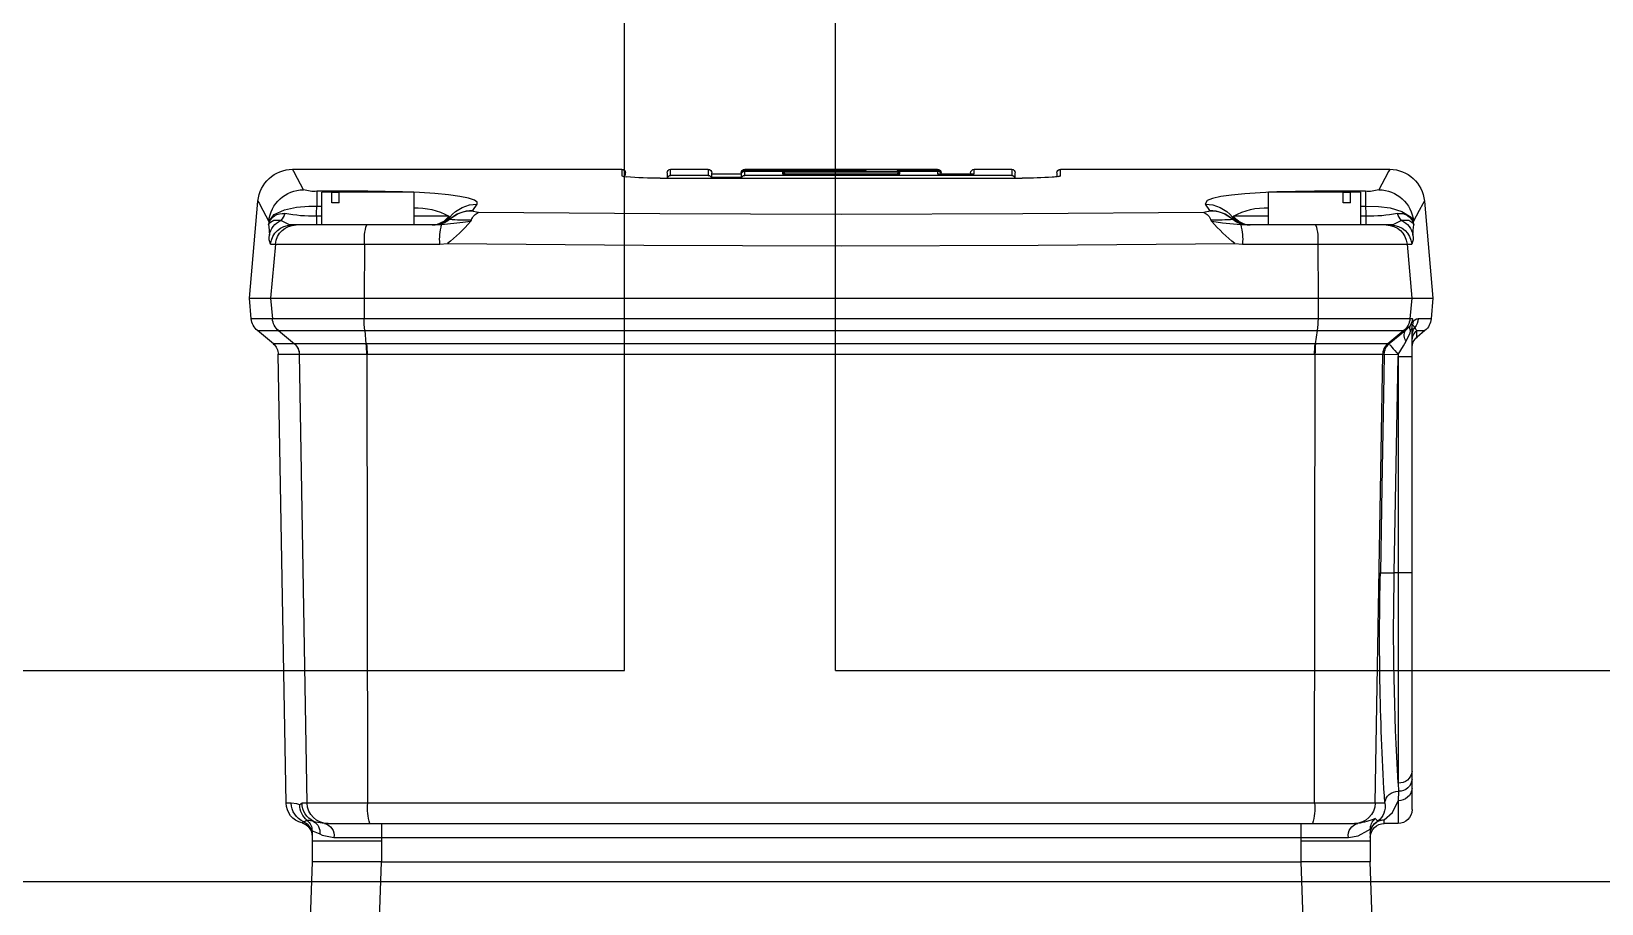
# Model space of a CAD drawing. Header units: millimetres. Extents: x 6561.5 to 6624.8, y 613.4 to 641.4.
# Drawn here: x 6612.2412 to 6612.4198, y 625.3985 to 625.4977 of the extents above; entities that cross this region are included whole.
import ezdxf

# ---------------------------------------------------------------- set-up
doc = ezdxf.new("R2010")
doc.units = ezdxf.units.MM
doc.layers.add('01-HATCH', color=8, linetype='Continuous')

# ---------------------------------------------------------------- blocks, each defined once
blk = doc.blocks.new('A$Cbc02c842')
at = {"ltscale": 5}
for p, q in [((0.1900000290618209, 0.3954375860155892), (0.1525565489366727, 0.3954375860155892)), ((0.1900000290618209, 0.3946826387478382), (0.1900000290618209, 0.3954375860155892)), ((0.1903958623954622, 0.3950417526822889), (0.1903958623954622, 0.3945997607009417)), ((0.1951458623955205, 0.3944384717044045), (0.1951458623955205, 0.3950417526822889)), ((0.1998166957284866, 0.3954375860155892), (0.1955416957291618, 0.3954375860155892)), ((0.1955416957291618, 0.3954375860155892), (0.1955416957291618, 0.3947434523113884)), ((0.1955416957291618, 0.3947434523113884), (0.2259021123957154, 0.3947434523113884)), ((0.1998166957284866, 0.3949412075469922), (0.1998166957284866, 0.3954375860155892)), ((0.2039729457285375, 0.3949412075469922), (0.1998166957284866, 0.3949412075469922)), ((0.2039704371038624, 0.3949415621030425), (0.1998192043540712, 0.3949415621030425)), ((0.2002125290621279, 0.3950417526822889), (0.2002125290621279, 0.3949415621030425)), ((0.2035771123958057, 0.3949415621030425), (0.2035771123958057, 0.3950417526822889)), ((0.225904622409189, 0.3952343396545643), (0.203970435715064, 0.3952343396545643)), ((0.2259021123957154, 0.3954375860155892), (0.2039729457285375, 0.3954375860155892)), ((0.2039729457285375, 0.3954375860155892), (0.2039729457285375, 0.3953265830618307)), ((0.2039729457285375, 0.3953265830618307), (0.2082479457287718, 0.3953265830618307)), ((0.2039729457285375, 0.3952341943748365), (0.2039729457285375, 0.3949412075469922)), ((0.2259021123957154, 0.3952341943748365), (0.2039729457285375, 0.3952341943748365)), ((0.2082479457287718, 0.3953265830618307), (0.2082479457287718, 0.3954341868802089)), ((0.2082479457287718, 0.3954341868802089), (0.2124041957288227, 0.3954341868802089)), ((0.2082479457287718, 0.3951017211897465), (0.2216271123954812, 0.3951017211897465)), ((0.2082479457287718, 0.3949412075469922), (0.2082479457287718, 0.3951017211897465)), ((0.2216271123954812, 0.3949412075469922), (0.2082479457287718, 0.3949412075469922)), ((0.2216246037708061, 0.3949415621030425), (0.2082504543534469, 0.3949415621030425)), ((0.2124041957288227, 0.3954341868802089), (0.2124041957288227, 0.3953265830618307)), ((0.2124041957288227, 0.3953265830618307), (0.2259021123957154, 0.3953265830618307)), ((0.216679195729057, 0.3954341868802089), (0.2216271123954812, 0.3954341868802089)), ((0.216679195729057, 0.3953957020030998), (0.216679195729057, 0.3954341868802089)), ((0.2216271123954812, 0.3953957020030998), (0.216679195729057, 0.3953957020030998)), ((0.2216271123954812, 0.3954341868802089), (0.2216271123954812, 0.3953957020030998)), ((0.2216271123954812, 0.3951017211897465), (0.2216271123954812, 0.3949412075469922)), ((0.2259021123957154, 0.3953265830618307), (0.2259021123957154, 0.3954375860155892)), ((0.2259021123957154, 0.3947434523113884), (0.2259021123957154, 0.3952341943748365)), ((0.2262979457284473, 0.3949227635463899), (0.2262978635847048, 0.3949308290163458)), ((0.2262979457284473, 0.3950417526822889), (0.2262979457284473, 0.3949227635463899)), ((0.229662529062125, 0.3949415621030425), (0.2262979457284473, 0.3949415621030425)), ((0.2262979457284473, 0.3949227635463899), (0.2262979457284473, 0.3948490883357749)), ((0.2262979457284473, 0.3948490883357749), (0.2262979457284473, 0.3944384717044045)), ((0.229662529062125, 0.3944384717044045), (0.229662529062125, 0.3950417526822889)), ((0.2343333623950912, 0.3954375860155892), (0.2300583623957664, 0.3954375860155892)), ((0.2300583623957664, 0.3954375860155892), (0.2300583623957664, 0.3947434523113884)), ((0.2300583623957664, 0.3947434523113884), (0.2343333623950912, 0.3947434523113884)), ((0.2343333623950912, 0.3947434523113884), (0.2343333623950912, 0.3954375860155892)), ((0.2347291957287325, 0.3950417526822889), (0.2347291957287325, 0.3944384717044045)), ((0.2394791957287907, 0.3947246528647952), (0.2394791957287907, 0.3950417526822889)), ((0.2773185091875803, 0.3954375860155892), (0.2398750290624321, 0.3954375860155892)), ((0.2398750290624321, 0.3954375860155892), (0.2398750290624321, 0.3946826387478382)), ((0.1553154750520207, 0.3929335675064181), (0.1611041957287398, 0.3929335675064181)), ((0.1553154750520207, 0.3929335675064181), (0.1553154750520207, 0.3912635267468545)), ((0.1611041957287398, 0.3929335675064181), (0.1611041957287398, 0.3928250860156481)), ((0.2355208623951057, 0.3944384717044045), (0.1943541957291472, 0.3944384717044045)), ((0.1943541957291472, 0.3944384717044045), (0.1943541957291472, 0.3944377575411977)), ((0.2355208623951057, 0.3944377575411977), (0.1943541957291472, 0.3944377575411977)), ((0.229662529062125, 0.3945457287697423), (0.2262979457284473, 0.3945457287697423)), ((0.2355208623951057, 0.3944384717044045), (0.2355208623951057, 0.3944377575411977)), ((0.2687708623955132, 0.3929335675064181), (0.2745595830722323, 0.3929335675064181)), ((0.2687708623955132, 0.3929335675064181), (0.2687708623955132, 0.3928250860156481)), ((0.2745595830722323, 0.3929335675064181), (0.2745595830722323, 0.3912635267468545)), ((0.1486106987651965, 0.3918198547120824), (0.1476458623958479, 0.380791752682228)), ((0.1558791957288577, 0.3912635267468545), (0.1553154750520207, 0.3912635267468545)), ((0.1558791957288577, 0.3928250860156481), (0.1558791957288577, 0.3891042526822162)), ((0.1558791957288577, 0.3928250860156481), (0.1570136504672064, 0.3928250860156481)), ((0.1570136504672064, 0.3916375860156336), (0.1570136504672064, 0.3928250860156481)), ((0.157853339769872, 0.3928250860156481), (0.1570136504672064, 0.3928250860156481)), ((0.1570136504672064, 0.3916375860156336), (0.157853339769872, 0.3916375860156336)), ((0.157853339769872, 0.3916375860156336), (0.157853339769872, 0.3928250860156481)), ((0.157853339769872, 0.3928250860156481), (0.1663291957286219, 0.3928250860156481)), ((0.1663291957286219, 0.3891042526822162), (0.1663291957286219, 0.3928250860156481)), ((0.1735505604085574, 0.3914715758215266), (0.1730550059039615, 0.3907587590960588)), ((0.2568200522202915, 0.3907587590960588), (0.2563244977156955, 0.3914715758215266)), ((0.263545862395631, 0.3928250860156481), (0.263545862395631, 0.3891042526822162)), ((0.263545862395631, 0.3928250860156481), (0.2720217183543809, 0.3928250860156481)), ((0.2720217183543809, 0.3916375860156336), (0.2720217183543809, 0.3928250860156481)), ((0.2728614076570466, 0.3928250860156481), (0.2720217183543809, 0.3928250860156481)), ((0.2720217183543809, 0.3916375860156336), (0.2728614076570466, 0.3916375860156336)), ((0.2728614076570466, 0.3916375860156336), (0.2728614076570466, 0.3928250860156481)), ((0.2728614076570466, 0.3928250860156481), (0.2739958623953953, 0.3928250860156481)), ((0.2739958623953953, 0.3891042526822162), (0.2739958623953953, 0.3928250860156481)), ((0.2745595830722323, 0.3912635267468545), (0.2739958623953953, 0.3912635267468545)), ((0.2822291957284051, 0.380791752682228), (0.2812643172339904, 0.3918203643400489)), ((0.149829339044345, 0.3891042526822162), (0.1498487183027919, 0.3895131882741794)), ((0.1552616852416122, 0.3901170086458592), (0.1552616852416122, 0.3891042526822162)), ((0.1552616852416122, 0.3901170086458592), (0.1558791957288577, 0.3901170086458592)), ((0.1663291957286219, 0.3901170086458592), (0.1703228638828023, 0.3901170086458592)), ((0.1703228638828023, 0.3901170086458592), (0.1704504941073992, 0.3900026221011217)), ((0.1703678259575554, 0.3897372251595357), (0.170366983080612, 0.3897256604569179)), ((0.1730550059039615, 0.3907587590960588), (0.1730331920264234, 0.3907276980243637)), ((0.2568418660978296, 0.3907276980243637), (0.2568200522202915, 0.3907587590960588)), ((0.2594245640168538, 0.3900026221011217), (0.2595521942414507, 0.3901170086458592)), ((0.2595080750436409, 0.3897256604569179), (0.2595072321666976, 0.3897372251595357)), ((0.2595521942414507, 0.3901170086458592), (0.263545862395631, 0.3901170086458592)), ((0.2739958623953953, 0.3901170086458592), (0.2746133728826408, 0.3901170086458592)), ((0.2746133728826408, 0.3901170086458592), (0.2746133728826408, 0.3891042526822162)), ((0.2800263398214611, 0.3895131882741794), (0.2800457190799079, 0.3891042526822162)), ((0.1524191635428451, 0.3891042526822162), (0.1529492754818875, 0.3891042526822162)), ((0.1529492754818875, 0.3891042526822162), (0.1609788049183862, 0.3891042526822162)), ((0.1609788049183862, 0.3891042526822162), (0.1695000549409542, 0.3891042526822162)), ((0.1685904543267043, 0.3891042526822162), (0.168418447339036, 0.3891042526822162)), ((0.1687555179898936, 0.3891042526822162), (0.1685904543267043, 0.3891042526822162)), ((0.1687672577129433, 0.3891042526822162), (0.1687555179898936, 0.3891042526822162)), ((0.2603750031842083, 0.3891042526822162), (0.2688962532058667, 0.3891042526822162)), ((0.2611195401343593, 0.3891042526822162), (0.2611078004113097, 0.3891042526822162)), ((0.2612846037975487, 0.3891042526822162), (0.2611195401343593, 0.3891042526822162)), ((0.261456610785217, 0.3891042526822162), (0.2612846037975487, 0.3891042526822162)), ((0.2688962532058667, 0.3891042526822162), (0.2769257826423654, 0.3891042526822162)), ((0.2769257826423654, 0.3891042526822162), (0.2774558945814078, 0.3891042526822162)), ((0.1505897092458781, 0.3869362475712137), (0.1500535888828836, 0.380791752682228)), ((0.1505897092458781, 0.3869362475712137), (0.1500581844477438, 0.3869362475712137)), ((0.1607367932876969, 0.3869362475712137), (0.1505897092458781, 0.3869362475712137)), ((0.1607367932876969, 0.3869362475712137), (0.1606818054845007, 0.380791752682228)), ((0.1692962621830247, 0.3869362475712137), (0.1607367932876969, 0.3869362475712137)), ((0.1701571688165586, 0.3869867802725935), (0.1692962621830247, 0.3869362475712137)), ((0.2605787959412282, 0.3869362475712137), (0.2597178893076943, 0.3869867802725935)), ((0.2691382648365561, 0.3869362475712137), (0.2605787959412282, 0.3869362475712137)), ((0.2691382648365561, 0.3869362475712137), (0.2691932526397522, 0.380791752682228)), ((0.2792853488783749, 0.3869362475712137), (0.2691382648365561, 0.3869362475712137)), ((0.2792853488783749, 0.3869362475712137), (0.2798214692413694, 0.380791752682228)), ((0.2798168736765092, 0.3869362475712137), (0.2792853488783749, 0.3869362475712137)), ((0.1476458623958479, 0.380791752682228), (0.1478523775670055, 0.3784303729303815)), ((0.1500535888828836, 0.380791752682228), (0.1476458623958479, 0.380791752682228)), ((0.1606818054845007, 0.380791752682228), (0.1500535888828836, 0.380791752682228)), ((0.1500535888828836, 0.380791752682228), (0.1502589848289517, 0.3784415875606442)), ((0.2691932526397522, 0.380791752682228), (0.1606818054845007, 0.380791752682228)), ((0.1606818054845007, 0.380791752682228), (0.1607084769595986, 0.3784415873760167)), ((0.2691932526397522, 0.380791752682228), (0.2691778763448838, 0.3784415873760167)), ((0.2798214692413694, 0.380791752682228), (0.2691932526397522, 0.380791752682228)), ((0.2798214692413694, 0.380791752682228), (0.2796169076575552, 0.3784415875606442)), ((0.2822291957284051, 0.380791752682228), (0.2798214692413694, 0.380791752682228)), ((0.2820236613381439, 0.3784415875606442), (0.2822291957284051, 0.380791752682228)), ((0.147851396791566, 0.3784415875606442), (0.1493228458268732, 0.3784415875606442)), ((0.1485505687617206, 0.3770981277867236), (0.1494495493072918, 0.3763435049784789)), ((0.1494544701238283, 0.3770981277867236), (0.1485505687617206, 0.3770981277867236)), ((0.1499712054458087, 0.377735307485807), (0.1499754520239094, 0.3777320970939968)), ((0.1499776195280447, 0.3784415875606442), (0.1502589848289517, 0.3784415875606442)), ((0.1500215287617266, 0.3773544641123294), (0.150020862395877, 0.377346105346021)), ((0.150020862395877, 0.3741338473276414), (0.150020862395877, 0.377346105346021)), ((0.1502589848289517, 0.3784415875606442), (0.1502589867470761, 0.3784415656168107)), ((0.1502589867470761, 0.3784415656168107), (0.1607084772060716, 0.3784415656168107)), ((0.1509576861219557, 0.3770981277867236), (0.1507596340100008, 0.3770981277867236)), ((0.1607992035462757, 0.377098144122499), (0.1509576666742305, 0.377098144122499)), ((0.1509576666742305, 0.377098144122499), (0.1509576861219557, 0.3770981277867236)), ((0.1509576861219557, 0.3770981277867236), (0.1527654326685024, 0.3755796467850701)), ((0.1607084769595986, 0.3784415873760167), (0.2691778763448838, 0.3784415873760167)), ((0.1607084772060716, 0.3784415656168107), (0.1607084769595986, 0.3784415873760167)), ((0.1607992060519337, 0.3770981279128023), (0.1607992035462757, 0.377098144122499)), ((0.2691255703750812, 0.3770981279128023), (0.1607992060519337, 0.3770981279128023)), ((0.1607992060519337, 0.3770981279128023), (0.161033889591863, 0.3755800315986448)), ((0.2691255703750812, 0.3770981279128023), (0.268990239346067, 0.3755796467850701)), ((0.2691255718202683, 0.377098144122499), (0.2691255703750812, 0.3770981279128023)), ((0.2789210640059991, 0.377098144122499), (0.2691255718202683, 0.377098144122499)), ((0.2691778763448838, 0.3784415873760167), (0.2691778762020931, 0.3784415656168107)), ((0.2691778762020931, 0.3784415656168107), (0.2796169057476163, 0.3784415656168107)), ((0.2789210446374, 0.3770981277867236), (0.2771211009305716, 0.375580034238908)), ((0.2789210446374, 0.3770981277867236), (0.2789210640059991, 0.377098144122499)), ((0.2813244893634419, 0.3770981277867236), (0.2789210446374, 0.3770981277867236)), ((0.2795048576174395, 0.3755706913621566), (0.2813244893634419, 0.3770981277867236)), ((0.2796169057476163, 0.3784415656168107), (0.2796169076575552, 0.3784415875606442)), ((0.2796169076575552, 0.3784415875606442), (0.2820236613381439, 0.3784415875606442)), ((0.1526154992491229, 0.375580034238908), (0.1527594611454788, 0.375580034238908)), ((0.1527594611454788, 0.375580034238908), (0.1527654326685024, 0.3755796467850701)), ((0.1527654326685024, 0.3755796467850701), (0.1609593525620312, 0.3755796467850701)), ((0.1609593525620312, 0.3755796467850701), (0.161033889591863, 0.3755800315986448)), ((0.161033889591863, 0.3755800315986448), (0.2689157216311742, 0.3755800315986448)), ((0.2689157216311742, 0.3755800315986448), (0.268990239346067, 0.3755796467850701)), ((0.268990239346067, 0.3755796467850701), (0.2771154393205961, 0.3755796467850701)), ((0.2771154393205961, 0.3755796467850701), (0.2771211009305716, 0.375580034238908)), ((0.2771211009305716, 0.375580034238908), (0.2795159878089635, 0.375580034238908)), ((0.1516041957286234, 0.3741338473276414), (0.150020862395877, 0.3741338473276414)), ((0.150020862395877, 0.3495209193488904), (0.150020862395877, 0.3741338473276414)), ((0.1531791791242085, 0.3743949558257214), (0.151602152872556, 0.3743673585979082)), ((0.151602152872556, 0.3743673585979082), (0.1516041957286234, 0.3741338473276414)), ((0.1520349110917323, 0.3495209193488904), (0.1516041957286234, 0.3741338473276414)), ((0.1516041957286234, 0.3741338473276414), (0.1516041957286234, 0.3495209193488904)), ((0.1533230493953397, 0.3743949558257214), (0.1531791791242085, 0.3743949558257214)), ((0.1542115558806927, 0.3233544698836681), (0.1533230493953397, 0.3743949558257214)), ((0.153328218210163, 0.3743946973009429), (0.1533230493953397, 0.3743949558257214)), ((0.1610171419317794, 0.3743946973009429), (0.153328218210163, 0.3743946973009429)), ((0.1610955700791692, 0.374394953986382), (0.1610171419317794, 0.3743946973009429)), ((0.1611082721622097, 0.3233544698836681), (0.1610171419317794, 0.3743946973009429)), ((0.2688579166508589, 0.374394953986382), (0.1610955700791692, 0.374394953986382)), ((0.2687667859620433, 0.3233544698836681), (0.2688579166508589, 0.374394953986382)), ((0.2689243275356148, 0.3743946973009429), (0.2688579166508589, 0.374394953986382)), ((0.2765520042287335, 0.3743946973009429), (0.2689243275356148, 0.3743946973009429)), ((0.2756635022435603, 0.3233544698836681), (0.2765520042287335, 0.3743946973009429)), ((0.2765578033952352, 0.3743949558257214), (0.2765520042287335, 0.3743946973009429)), ((0.278950872557516, 0.3743949558257214), (0.2765578033952352, 0.3743949558257214)), ((0.2780599575619362, 0.3233544698836681), (0.278950872557516, 0.3743949558257214)), ((0.150020862395877, 0.3495209193488904), (0.1516041957286234, 0.3495209193488904)), ((0.150020862395877, 0.3269579262893672), (0.150020862395877, 0.3495209193488904)), ((0.1516041957286234, 0.3495209193488904), (0.1520349110917323, 0.3495209193488904)), ((0.1516041957286234, 0.3495209193488904), (0.1516041957286234, 0.3256306914034326)), ((0.1536139762667972, 0.3495485523256434), (0.1520349110917323, 0.3495209193488904)), ((0.150020862395877, 0.3260820447837318), (0.150020862395877, 0.3269579262893672)), ((0.150020862395877, 0.3250607046512073), (0.150020862395877, 0.3260820447837318)), ((0.150020862395877, 0.3226042526821971), (0.150020862395877, 0.3250607046512073)), ((0.1516041957286234, 0.3256306914034326), (0.1515684015159877, 0.3247044408452098)), ((0.1515684015159877, 0.3247044408452098), (0.1516041957286234, 0.3236218684925802)), ((0.1516041957286234, 0.3236218684925802), (0.1516041957286234, 0.3210209193488822)), ((0.1531133809305629, 0.3233544698836681), (0.1542115558806927, 0.3233544698836681)), ((0.1542115558806927, 0.3233544698836681), (0.1611082721622097, 0.3233544698836681)), ((0.1611082721622097, 0.3233544698836681), (0.2687667859620433, 0.3233544698836681)), ((0.2687667859620433, 0.3233544698836681), (0.2756635022435603, 0.3233544698836681)), ((0.2756635022435603, 0.3233544698836681), (0.2762484542529364, 0.3233544698836681)), ((0.277480298286946, 0.3233544698836681), (0.2780599575619362, 0.3233544698836681)), ((0.1531845119882291, 0.3210209193488822), (0.1531845119882291, 0.3214508139984105)), ((0.1516041957286234, 0.3210209193488822), (0.1531845119882291, 0.3210209193488822)), ((0.154767845321885, 0.3203653896701439), (0.154767845321885, 0.3190417526822671)), ((0.1565797745308828, 0.3210209193488822), (0.156172058086895, 0.3210209193488822)), ((0.1613511712378113, 0.3210209193488822), (0.1565797745308828, 0.3210209193488822)), ((0.2685238868864417, 0.3210209193488822), (0.1613511712378113, 0.3210209193488822)), ((0.1626796893690425, 0.3210209193488822), (0.1626796893690425, 0.3194375860155674)), ((0.2671953687552104, 0.3210209193488822), (0.2671953687552104, 0.3194375860155674)), ((0.2732952835933702, 0.3210209193488822), (0.2685238868864417, 0.3210209193488822)), ((0.2737030000373579, 0.3210209193488822), (0.2732952835933702, 0.3210209193488822)), ((0.2751072128032774, 0.3201637085665539), (0.2751069881016974, 0.320165175411546)), ((0.2751072128032774, 0.3201637085665539), (0.2751072128032774, 0.3190417526822671)), ((0.2756685823517273, 0.3213744170926134), (0.2756704517544222, 0.3213743001409171)), ((0.2762438867387118, 0.3211189005020856), (0.2762473358018269, 0.3211172726146856)), ((0.1626796893690425, 0.3190417526822671), (0.154767845321885, 0.3190417526822671)), ((0.154767845321885, 0.3190417526822671), (0.154767845321885, 0.3166667526823517)), ((0.1626796893690425, 0.3194375860155674), (0.1572570992732381, 0.3194375860155674)), ((0.2671953687552104, 0.3194375860155674), (0.1626796893690425, 0.3194375860155674)), ((0.1626796893690425, 0.3194375860155674), (0.1626796893690425, 0.3190417526822671)), ((0.1626796893690425, 0.3190417526822671), (0.1626796893690425, 0.316666752682238)), ((0.2726179588510149, 0.3194375860155674), (0.2671953687552104, 0.3194375860155674)), ((0.2671953687552104, 0.3194375860155674), (0.2671953687552104, 0.3190417526822671)), ((0.2751072128032774, 0.3190417526822671), (0.2671953687552104, 0.3190417526822671)), ((0.2671953687552104, 0.3190417526822671), (0.2671953687552104, 0.3166667526823517)), ((0.2751072128032774, 0.3190417526822671), (0.2751072128032774, 0.3166667526823517)), ((0.1536023603423473, 0.2832916296106873), (0.154767845321885, 0.3166667526823517)), ((0.154767845321885, 0.3166667526823517), (0.1626796893690425, 0.3166667526823517)), ((0.1626796893690425, 0.316666752682238), (0.1621910205469703, 0.3026731085337246)), ((0.2671953687552104, 0.3166667526823517), (0.1626796893690425, 0.316666752682238)), ((0.2671953687552104, 0.3166667526823517), (0.2751072128032774, 0.3166667526823517)), ((0.2687259167435059, 0.2728375928308537), (0.2671953687552104, 0.3166667526823517)), ((0.2751072128032774, 0.3166667526823517), (0.2758947011491273, 0.2941160369477416))]:
    blk.add_line(p, q, dxfattribs=at)
at = {"ltscale": 5, "flags": 128}
for points in [[(0.1525565489366727, 0.3954334407391684), (0.1526888986866197, 0.3951838323998231), (0.1530999871004042, 0.3944072906348879), (0.1537856086263218, 0.3931099038244952)], [(0.2398750290624321, 0.3946826387478382), (0.2396289745186095, 0.3946052981042953), (0.2393716209992363, 0.3945793013667185)], [(0.2760894494979311, 0.3931099038244952), (0.2767691884394026, 0.3943961630988611), (0.2771802623158237, 0.395172690548236), (0.2773206712747651, 0.3954375183829484), (0.2773185091875803, 0.3954334407391684)], [(0.1611041957287398, 0.3929335675064181), (0.1632762818337596, 0.3929152420398054), (0.1653819511150232, 0.3928608932968132), (0.1672938763570073, 0.3927741555127682), (0.1690291790021092, 0.392655258962975), (0.1705369424737455, 0.392505265964985), (0.1717771333699147, 0.3923270276026756), (0.1727125007976156, 0.392123150052214), (0.1733209989472471, 0.3918983964904896), (0.1735505604085574, 0.3914715758215266)], [(0.2396892289618791, 0.3946244676640731), (0.2396918279639522, 0.394625592596924), (0.2396129325682068, 0.3946086381105829), (0.2393717210109116, 0.3945763134356071)], [(0.2563244977156955, 0.3914715758215266), (0.2563188854840064, 0.3917095526452954), (0.2566325149030035, 0.3919375331512924), (0.2573018118121126, 0.3921600864135257), (0.2582973895353007, 0.392360759718315), (0.2595884991199, 0.3925341571198828), (0.2611403484054335, 0.3926788221363608), (0.2629062008602432, 0.3927917798156955), (0.2648386021885472, 0.3928725320701574), (0.2667791266005679, 0.3929181983936019), (0.2687708623955132, 0.3929335675064181)], [(0.1498487183027919, 0.3895131882741794), (0.1491654410021965, 0.3907902897414601), (0.148752239720352, 0.3915612653962057), (0.1486111161077588, 0.39182417747503), (0.1486132824049946, 0.3918201419863294)], [(0.1553154750520207, 0.3912635267468545), (0.153822390830328, 0.3912204544654401), (0.152498565839096, 0.391037860609174), (0.1511635309154826, 0.3906496289238817), (0.1501304736314069, 0.3900022412305475), (0.1498487183027919, 0.3895131882741794)], [(0.2800263398214611, 0.3895131882741794), (0.2794088936655044, 0.3902839142528478), (0.278243445353155, 0.3908179929032372), (0.2768895224601238, 0.3911232864884937), (0.2754874348286194, 0.3912552126539026), (0.2745595830722323, 0.3912635267468545)], [(0.2812617757192584, 0.3918201419863294), (0.281128725744793, 0.3915722897074261), (0.2807155099637839, 0.3908013000043979), (0.2800263398214611, 0.3895131882741794)], [(0.149829339044345, 0.3891042526822162), (0.1498303931950886, 0.3891075138122346), (0.1499049877459129, 0.3892590036894603), (0.1500265518900505, 0.389398006121894), (0.1504003788952559, 0.3896045902712899), (0.1512021956052649, 0.3896072851505892)], [(0.1512021956052649, 0.3896072851505892), (0.1522053754290482, 0.3891293125372499), (0.1524191635428451, 0.3891042526822162)], [(0.1695000549409542, 0.3891042526822162), (0.1715875048969338, 0.3893289164211069), (0.1727700137455486, 0.3895026985347272)], [(0.1704504941073992, 0.3900026221011217), (0.170372535530305, 0.3897845935148894), (0.1703678259575554, 0.3897372251595357)], [(0.1728869035353, 0.3896361545886862), (0.1728156105393737, 0.3895409644478036), (0.1727700137455486, 0.3895026985347272)], [(0.1730331920264234, 0.3907276980243637), (0.1730314421749881, 0.3906968707769352), (0.1731549314674794, 0.3906318027479188), (0.1735305431250254, 0.3905536308516844), (0.1737034690788732, 0.3905295289932269)], [(0.1737034690788732, 0.3905295289932269), (0.1942869123361106, 0.3903624169824411), (0.2149375290621265, 0.3903059185450388), (0.2355545590537531, 0.3903622337983848), (0.2561715890453797, 0.3905295289932269)], [(0.2561715890453797, 0.3905295289932269), (0.256427082365235, 0.3905668910883264), (0.2567554864065187, 0.3906437820238011), (0.2568475705668334, 0.3907078572612477), (0.2568418660978296, 0.3907276980243637)], [(0.2571050443787044, 0.3895026985347272), (0.2570550332959556, 0.3895451933677236), (0.256988154588953, 0.3896361545886862)], [(0.2571050443787044, 0.3895026985347272), (0.2579755939298138, 0.3893766916501704), (0.2603750031842083, 0.3891042526822162)], [(0.2595072321666976, 0.3897372251595357), (0.259447055665305, 0.3899582085630868), (0.2594245640168538, 0.3900026221011217)], [(0.2774558945814078, 0.3891042526822162), (0.2776696826952048, 0.3891293125372499), (0.278672862518988, 0.3896072851505892)], [(0.278672862518988, 0.3896072851505892), (0.279474679228997, 0.3896045902712899), (0.2798485062332929, 0.3893980061226898), (0.2799700703774306, 0.3892590036909382), (0.2800446649273454, 0.3891075138231486), (0.2800457190799079, 0.3891042526822162)], [(0.2800457190799079, 0.3891042526822162), (0.2800297225933264, 0.3889358131385166), (0.2799615577380337, 0.3879423125078461)], [(0.2597178893076943, 0.3869867802725935), (0.2373694809114113, 0.3867944139181532), (0.2149375290621265, 0.3867292314610609), (0.1925473489393426, 0.3867941720723707), (0.1701571688165586, 0.3869867802725935)], [(0.1494544701238283, 0.3770981277867236), (0.1495375034430708, 0.3771920760952412), (0.1497058400002516, 0.3774327831969799)], [(0.1494554881476233, 0.3763507156086803), (0.1494555040583236, 0.3763390416337984), (0.1494550554227771, 0.3766682279154452), (0.1494544701238283, 0.3770981277867236)], [(0.1497058400002516, 0.3774327831969799), (0.1497864869390924, 0.3775591501640179), (0.1499712054458087, 0.377735307485807)], [(0.1499290701287919, 0.3780317257650836), (0.1499300749512713, 0.3780302036465741), (0.1499316932288366, 0.3780341724140612), (0.1499327697422359, 0.3780504383890388), (0.1499336247663905, 0.3780920299620334), (0.1499360014379363, 0.3782088713691678), (0.1499444550047428, 0.3783414505062979), (0.1499776195280447, 0.3784415875606442)], [(0.1499754520239094, 0.3777320970939968), (0.1501075039625448, 0.3777694535885416), (0.1501813215211314, 0.3777233912721272)], [(0.1501813215211314, 0.3777233912721272), (0.1502449358497415, 0.3776302711052608), (0.1507596340100008, 0.3770981277867236)], [(0.1506741909918219, 0.3758856326672344), (0.1502392706490809, 0.3768434838348753), (0.1501874662255887, 0.3770110865803531)], [(0.1507596340100008, 0.3770981277867236), (0.1513944927503417, 0.3765877002794582), (0.1526154992491229, 0.375580034238908)], [(0.151602152872556, 0.3743673585979082), (0.1509916364059336, 0.3753751636112952), (0.1506741909918219, 0.3758856326672344)], [(0.1526154992491229, 0.375580034238908), (0.1525885348148677, 0.3755473740146158), (0.1525258025596941, 0.3754720116465364), (0.1524295725578213, 0.3753566742488488), (0.1523033270525502, 0.3752055355003563), (0.1521516344521388, 0.3750240646117504), (0.1519799840082214, 0.3748188284136518), (0.1517945871821667, 0.3745972537241755), (0.151602152872556, 0.3743673585979082)], [(0.1531791791242085, 0.3743949558257214), (0.1532219634621015, 0.3719500498654611), (0.1534435885116636, 0.3592853222023109), (0.1536139762667972, 0.3495485523256434)], [(0.1531845119882291, 0.3214508139984105), (0.1522237271831273, 0.3222882537858709), (0.1516041957286234, 0.3236218684925802)], [(0.2762484542529364, 0.3233544698836681), (0.2763795735920667, 0.3232239449313852), (0.2765065277365011, 0.3231468301486871)], [(0.2765065277365011, 0.3231468301486871), (0.2768487998803266, 0.3232694400706464), (0.277480298286946, 0.3233544698836681)], [(0.153919915191409, 0.3212931859603145), (0.1540296041177953, 0.3213885118584017), (0.1542013124046662, 0.3215776015416054)], [(0.1572570992732381, 0.3194375860155674), (0.1561520029683834, 0.319630688304926), (0.1550428063903837, 0.3202231659990389), (0.154767845321885, 0.3203653896701439)], [(0.2742293253143089, 0.3198513477236133), (0.2739444471692423, 0.319716600458662), (0.2726179588510149, 0.3194375860155674)], [(0.2737030000373579, 0.3210209193488822), (0.274712394935932, 0.3211883280147845), (0.2749336692579618, 0.3212691763737325)], [(0.2751069881016974, 0.320165175411546), (0.2749741068939784, 0.3201450152367329), (0.2742293253143089, 0.3198513477236133)], [(0.2749336692579618, 0.3212691763737325), (0.2754403663259382, 0.3213673233815939), (0.2756685823517273, 0.3213744170926134)], [(0.2760572128029253, 0.321219467295748), (0.2761573507616504, 0.3211597437080513), (0.2762438867387118, 0.3211189005020856)]]:
    blk.add_lwpolyline(points, dxfattribs=at)
at = {"ltscale": 5}
for centre, radius, start, end in [((0.1525543510108491, 0.3914792526822453), 0.003958333333331076, 89.98752290722874, 175.0637757031168), ((0.1900000290618209, 0.3950417526822889), 0.0003958333333331046, 0, 90), ((0.1908627058849106, 0.3971890306262935), 0.002650700199726448, 251.0070123929021, 271.5952022777843), ((0.1900000602620366, 0.3942864607453771), 0.0003961780036551658, 55.63272120793279, 90.00451212968167), ((0.1955416957291618, 0.3950417526822889), 0.0003958333333331046, 90, 180), ((0.1955500946280608, 0.39434569302108), 0.0003978479540523415, 91.20965116333805, 166.5143773121645), ((0.1998166957284866, 0.3950417526822889), 0.0003958333333332846, 0, 90), ((0.2039729457285375, 0.3950417526822889), 0.0003958333333331046, 90, 180), ((0.2039819660151352, 0.3949218116510451), 0.0004048719064086731, 91.27661889215612, 178.7237946313541), ((0.2039485576899551, 0.394868917406427), 0.0003660902075900713, 86.18026585493268, 169.2513300692639), ((0.2082466096865119, 0.3950379030762292), 0.0003962860560719315, 29.71551690692513, 89.8068321178906), ((0.2082418046977637, 0.3949437896232553), 0.0003828426947207782, 49.36978151889149, 89.08090113996505), ((0.2082400896126728, 0.394719301644102), 0.000382500231989892, 35.52602906614972, 88.82312764934959), ((0.2124055317710827, 0.3950379030762292), 0.0003962860560719226, 90.19316788210942, 150.2844830930749), ((0.2124103367607404, 0.3949437896232553), 0.000382842694721853, 90.91909886003494, 130.6302184811085), ((0.216692852153983, 0.3951500111870132), 0.000284503642328086, 59.72061794982086, 92.75130507739495), ((0.2216349685115802, 0.394719301644102), 0.0003825002319891686, 91.17687235065043, 144.4739709338503), ((0.2216134559705552, 0.3951500111870132), 0.0002845036423288646, 87.24869492260508, 120.2793820501792), ((0.2259021123957154, 0.3950417526822889), 0.0003958333333332846, 0, 90), ((0.2258930921091178, 0.3949218116510451), 0.0004048719064083838, 1.276205368645856, 88.72338110784388), ((0.2259137130924955, 0.394850135474428), 0.0003842340630619738, 359.8438537848174, 91.73012254712232), ((0.2258937134959069, 0.39434569302108), 0.0003978479540508398, 13.48562268783552, 88.79034883666195), ((0.2300583623957664, 0.3950417526822889), 0.0003958333333331046, 90, 180), ((0.2300667612946654, 0.39434569302108), 0.0003978479540527089, 91.20965116333805, 166.5143773121645), ((0.2343333623950912, 0.3950417526822889), 0.0003958333333331046, 0, 90), ((0.2343249634961921, 0.39434569302108), 0.0003978479540506952, 13.48562268783552, 88.79034883666195), ((0.2398750290624321, 0.3950417526822889), 0.0003958333333332846, 90, 180), ((0.2398749977321586, 0.3942864613789538), 0.0003961773701309669, 89.99546904482825, 124.4637513820958), ((0.2773207071134038, 0.3914792526822453), 0.003958333333331014, 4.95758107552693, 90.01170281182296), ((0.1538013418814899, 0.3891397054628101), 0.003970229535759371, 90.22705275666141, 174.6021568608168), ((0.1549991158683497, 0.3969134940593335), 0.003992480244072835, 252.3051028286957, 274.544811017121), ((0.1910438266625079, 0.398737785271976), 0.004201465100907174, 258.2283329077353, 268.5359218794662), ((0.1939816124988738, 0.4394388624600083), 0.04500264727964226, 266.120100642124, 270.4743651903534), ((0.2360494835595546, 0.4325079151478235), 0.03807382750038479, 269.2044735875845, 275.0057172755642), ((0.2748692361712983, 0.3969716750096381), 0.004049962623154983, 265.6149848951646, 287.5351013119803), ((0.2760737162427631, 0.3891397054628101), 0.00397022953575987, 5.39784313918318, 89.77294724333858), ((0.1666729701221357, 0.3835591101587283), 0.007505182012170374, 60.90123880061208, 92.62534818730569), ((0.1735039080169827, 0.3875643781572649), 0.00390747617182118, 89.3159143102068, 141.3915698895707), ((0.2563711501072703, 0.3875643781572649), 0.0039074761718216, 38.60843011042934, 90.68408568979319), ((0.2632764146967475, 0.3832440057074677), 0.007817159803490249, 88.02469501571248, 118.4515895206841), ((0.1513810066928727, 0.3888581558850888), 0.001571062100324675, 78.9444335977171, 170.9878688414576), ((0.1520358166919777, 0.387630845382489), 0.002145049713185858, 112.8690029930255, 171.6509796166862), ((0.1494584688418854, 0.391204977071709), 0.002364995243566057, 317.5024876154601, 340.1020778163675), ((0.1548124046096291, 0.4072091708853236), 0.0170980660632458, 259.4514154720174, 271.5057169263641), ((0.1684108564952567, 0.391415465571697), 0.002311225354921614, 270.188179031619, 325.8193133582615), ((0.1685904353719252, 0.3914790475176346), 0.00237479483548234, 270.0004573411229, 321.5591395079215), ((0.1687552974283335, 0.3914747367675204), 0.002370484095495951, 270.0053311046552, 312.8634037218527), ((0.1687670400235675, 0.3914746489667209), 0.002370396294425173, 270.005261858422, 312.4517114932073), ((0.1590246411808494, 0.4011629045836003), 0.01802486260828233, 308.142590260998, 319.692042489557), ((0.1729794460254652, 0.3868225783214143), 0.003905489537354076, 89.21149037642095, 131.9838214381191), ((0.1732213228744968, 0.4345685753256134), 0.04493366521413576, 266.357924267186, 269.5735715399232), ((0.1730024782430064, 0.3868518085742494), 0.003907303614412496, 89.22972357107878, 132.3989699802734), ((0.1741962710777898, 0.3892592287876937), 0.001362540429674257, 111.2033332321338, 163.9405517663956), ((0.2556973536541136, 0.389276199111066), 0.001340050371856634, 15.58177233335127, 69.27434268778062), ((0.2568725798812466, 0.3868518085742494), 0.003907303614412178, 47.60103001972661, 90.77027642892124), ((0.2568956120987878, 0.3868225783214143), 0.003905489537356021, 48.01617856188089, 90.78850962357903), ((0.2569759193422669, 0.4254979043216167), 0.03586175182015082, 270.0195480423255, 274.048956119268), ((0.2706214767124493, 0.400925144346445), 0.01769650279996866, 220.2004325355889, 231.9649347428104), ((0.2612846227523278, 0.3914790475176346), 0.002374794835482476, 218.4408604920785, 269.999542658877), ((0.2611197606959195, 0.3914747367675204), 0.00237048409549647, 227.1365962781473, 269.9946688953448), ((0.2611080181006855, 0.3914746489667209), 0.002370396294424813, 227.5482885067927, 269.994738141578), ((0.2614642016299058, 0.391415465571697), 0.002311225354921287, 214.1806866417385, 269.811820968381), ((0.2750626535146239, 0.4072091708853236), 0.01709806606326143, 268.4942830736359, 280.5485845279826), ((0.2784871223996106, 0.3888482477479442), 0.001579481604459268, 9.327741480300748, 100.7399560703699), ((0.2804165892823676, 0.391204977071709), 0.002364995243562172, 199.8979221836325, 222.4975123845399), ((0.2778392414322752, 0.387630845382489), 0.002145049713186093, 8.349020383313794, 67.13099700697455), ((0.1317735278273631, 0.3872124209091794), 0.0181546508137351, 2.304146891330679, 5.981448881579522), ((0.1514352917995438, 0.3876477280398944), 0.001550041649733419, 169.0443335201763, 207.3230704156919), ((0.1524213763370881, 0.3867322755317559), 0.002371978182630292, 90.05345066570837, 175.0669072232515), ((0.1529521164950438, 0.386733131404128), 0.002371122980116817, 90.06865022375091, 175.0858814879394), ((0.1660550933086142, 0.3874400828388502), 0.005342112418322171, 161.8491999953185, 185.4118298420691), ((0.1755468824678701, 0.3874422692928761), 0.00627106944061, 164.6316260122304, 184.6283117251741), ((0.2543281756563829, 0.3874422692928761), 0.006271069440680275, 355.3716882748242, 15.36837398776965), ((0.2638199648156387, 0.3874400828388502), 0.005342112418323673, 354.5881701579309, 18.15080000468156), ((0.2769229416301187, 0.386733131404128), 0.002371122980116457, 4.914118512060558, 89.9313497762491), ((0.2774536817871649, 0.3867322755317559), 0.002371978182629924, 4.933092776748513, 89.94654933429163), ((0.2784088218343186, 0.3876521782243003), 0.001579609663527495, 333.0487235005347, 10.58387257422354), ((0.149823037838587, 0.3786140180012012), 0.001979166666665608, 184.998102373962, 229.9892186776206), ((0.1493314142019244, 0.3778009986027087), 0.0006406462597290929, 21.10925608687223, 90.7663298941699), ((0.1512964443029432, 0.3786137629928703), 0.001981094476746184, 184.9858231220909, 216.5928670374031), ((0.148439105951411, 0.3758852844069338), 0.001581756449413025, 0, 50.0647164028712), ((0.1484452985644111, 0.3764875653772037), 0.001575563848331277, 0.008363170038044557, 36.86442082130493), ((0.1518250771125622, 0.3781718194578048), 0.001901175616555414, 184.2258375167091, 193.3730144582869), ((0.1484703711078055, 0.3773460523930794), 0.001550491288555077, 0, 14.53981690209779), ((0.1484386259519397, 0.3773529543666996), 0.001582903529380946, 0.05464772278641634, 13.85842365210078), ((0.1519528810879365, 0.3786138448007819), 0.001982758377678952, 184.9840014926964, 206.6858501295927), ((0.1497444511380763, 0.3770087826606527), 0.0004430210778114482, 0.2979665737688106, 51.28641867057811), ((0.1492631803932909, 0.3773592920682063), 0.0009877000362725405, 339.3571417828886, 21.63135901691084), ((0.1522341913498622, 0.3786154263952426), 0.001982841577418742, 185.0303048386287, 229.9253222062631), ((0.1497956757114025, 0.3765567986342262), 0.001105555449804491, 322.6209840400229, 29.3172186785306), ((0.172753091750792, 0.3785802084711918), 0.01204541220862358, 180.6594897442525, 187.0675671156988), ((0.2570927730523636, 0.3782393558377066), 0.01208679498659677, 354.5821735344495, 0.9585922000181643), ((0.2776462323010946, 0.3786103796113025), 0.001977890813236802, 310.1312695402574, 355.103818995867), ((0.280052020285666, 0.3786140180012012), 0.001979166666665608, 310.0107813223793, 355.001897626038), ((0.1484375290622211, 0.3751257940030541), 0.001583333333332509, 0, 50.20037584893384), ((0.1515945464536799, 0.3743678246065087), 0.001584864916144818, 0.9808913503868801, 49.89509151516185), ((0.1517383179591434, 0.3743678565757023), 0.001584963120630208, 0.9796747228469411, 49.88908279863958), ((0.1517429434209134, 0.3743678998717428), 0.001585501263732086, 0.9684336096636076, 49.84185978293932), ((0.1502780131761483, 0.374464839501627), 0.01073935781873174, 359.6257801682472, 5.958366096375394), ((0.149515944949826, 0.374386441108129), 0.01157962825839948, 0.04212157072068032, 5.915873303387795), ((0.2795958625940784, 0.3744651337123628), 0.01073817527706784, 174.0404893044638, 180.3744612689966), ((0.2797206892257691, 0.3743884979991776), 0.01079636346973393, 173.6657357617414, 179.9671006051501), ((0.2781367363306799, 0.3743675978449232), 0.001584963790173141, 130.1181679316251, 179.0203182421782), ((0.2781426540416305, 0.374368050476221), 0.001585079009903289, 130.1324029324265, 179.0274068399178), ((0.2805339647413803, 0.3743673228488547), 0.001583333333332465, 130.0108252665064, 179.0000000037508), ((-0.1431106441802967, 0.342893082690523), 0.2952199637820754, 356.6478329050364, 1.286427142974498), ((-0.1467161135858532, 0.3421863386111568), 0.3004203139964489, 356.4060536725967, 1.404252604211748), ((0.1514865022547838, 0.3270983294707435), 0.001472349568051022, 185.4720375013941, 274.5848768655425), ((0.1515030446437322, 0.3261890421856037), 0.001486039252653466, 184.1289682881528, 272.5207148278045), ((0.1515352438939317, 0.3251365810722859), 0.001516281159538033, 182.868343454882, 272.6063847094891), ((0.151593621263828, 0.3231742394104344), 0.001530409248152892, 6.763200782622257, 90.94422494106529), ((0.1551776655617232, 0.322973746891023), 0.002099100054107269, 169.5501756037191, 233.188412505343), ((0.1565829139519792, 0.323392581581345), 0.002371664310258872, 180.9207599147509, 269.9241563896734), ((0.1669606518937599, 0.3227842266495031), 0.005880095736528234, 174.4347909697517, 197.4502343068742), ((0.2629144062304931, 0.3227842266495031), 0.005880095736530365, 342.5497656931257, 5.565209030248302), ((0.2732921441731833, 0.323392581581345), 0.002371664310259926, 270.0758436103266, 359.0792400852491), ((0.2738734383185601, 0.3233947908311734), 0.002375358176699526, 296.5094693289985, 359.0273757009828), ((0.2751056420704572, 0.3233955164936901), 0.002375010941002524, 293.6194144338887, 359.0097247253212), ((0.2756853192852304, 0.3233959193489113), 0.002374999999998691, 283.8421916622797, 358.9999999955226), ((0.1516041957286234, 0.3226042526821971), 0.001583333333332598, 180, 270), ((0.1532597778998479, 0.3200076605791651), 0.001445114787521991, 62.81879591223612, 92.98548683144418), ((0.1531963634427029, 0.3198793307407755), 0.00157152794633837, 0.4387097160217862, 90.43209206616666), ((0.1585098505795486, 0.3330638072873739), 0.0122676983839221, 249.4386588844932, 259.0142480866551), ((0.1531872114321686, 0.3203651648382788), 0.001580633905118621, 0.008149836322767497, 50.09036331625007), ((0.2741354431020682, 0.3231835254165958), 0.002371368568772196, 310.2798004567636, 359.1133525528757), ((0.1531845119882291, 0.3194375860155674), 0.001583333333332418, 0, 90), ((0.1531849723726282, 0.3198912780343903), 0.0015828729509427, 0, 62.3344620893953), ((0.1558657033413056, 0.3196475276052411), 0.00140714537691143, 351.4196170753293, 77.42522036904361), ((0.2740093547838569, 0.3196475276052411), 0.001407145376911254, 102.5747796309564, 188.5803829246707), ((0.2756328760963243, 0.3200379617714475), 0.001415902397636281, 119.592245174537, 187.5735427434849), ((0.2766902270489027, 0.3201649181293647), 0.00158323896738411, 130.1872527173078, 179.9906892113046), ((0.2766899276687127, 0.3201636576628175), 0.001582714866724631, 130.1005617302294, 180), ((0.2766903437270685, 0.3197684508390353), 0.001583130924523264, 113.5733828993906, 180), ((0.2766905460850921, 0.3195674794789625), 0.001583333282490614, 106.1348922052583, 179.990837355143), ((0.2755085550363674, 0.3204094273223177), 0.0009783609269945666, 55.88935688229608, 80.4750255829495)]:
    blk.add_arc(centre, radius, start, end, dxfattribs=at)
for centre, major_axis, start_param, end_param in [((1.038270862394938, 0.3048579026391849), (-3.600083194515761e-16, 1.273884607403707), 1.502915754621591, 1.503817821843058), ((-0.6083958042706854, 0.3048579026391849), (-5.175119592116407e-16, 1.273884607403707), 4.779367485336538, 4.780269552558003)]:
    blk.add_ellipse(centre, major_axis=major_axis, ratio=0.6947203253, start_param=start_param, end_param=end_param, dxfattribs=at)

msp = doc.modelspace()

# ---------------------------------------------------------------- hatches: boundary and pattern name
at = {"layer": '01-HATCH', "transparency": 33554687}
h = msp.add_hatch(dxfattribs=at)
h.set_pattern_fill('BRICKS', color=256, scale=0.8, pattern_type=2)
h.set_pattern_definition([(0, (62.33247168198977, -0.8151436306175128), (0.2, 0.16), [0.376, -0.024]), (0, (62.33247168198977, -0.6791436306175456), (0.2, 0.16), [0.376, -0.024]), (90, (62.33247168198977, -0.8151436306175128), (-0.2, 0.16), [0.136, -0.184]), (90, (62.30847168198852, -0.8151436306175128), (-0.2, 0.16), [0.136, -0.184])])
h.paths.add_polyline_path([(6612.642796044278, 626.0865973471246), (6612.642796044189, 625.0865973471246), (6609.442796043634, 625.0865973467608), (6609.442796041733, 626.0865973467608)])

# ---------------------------------------------------------------- block references
at = {"xscale": -1}
msp.add_blockref('A$Cbc02c842', (6612.548214996643, 625.086597261441), dxfattribs=at)

doc.saveas('drawing.dxf')
